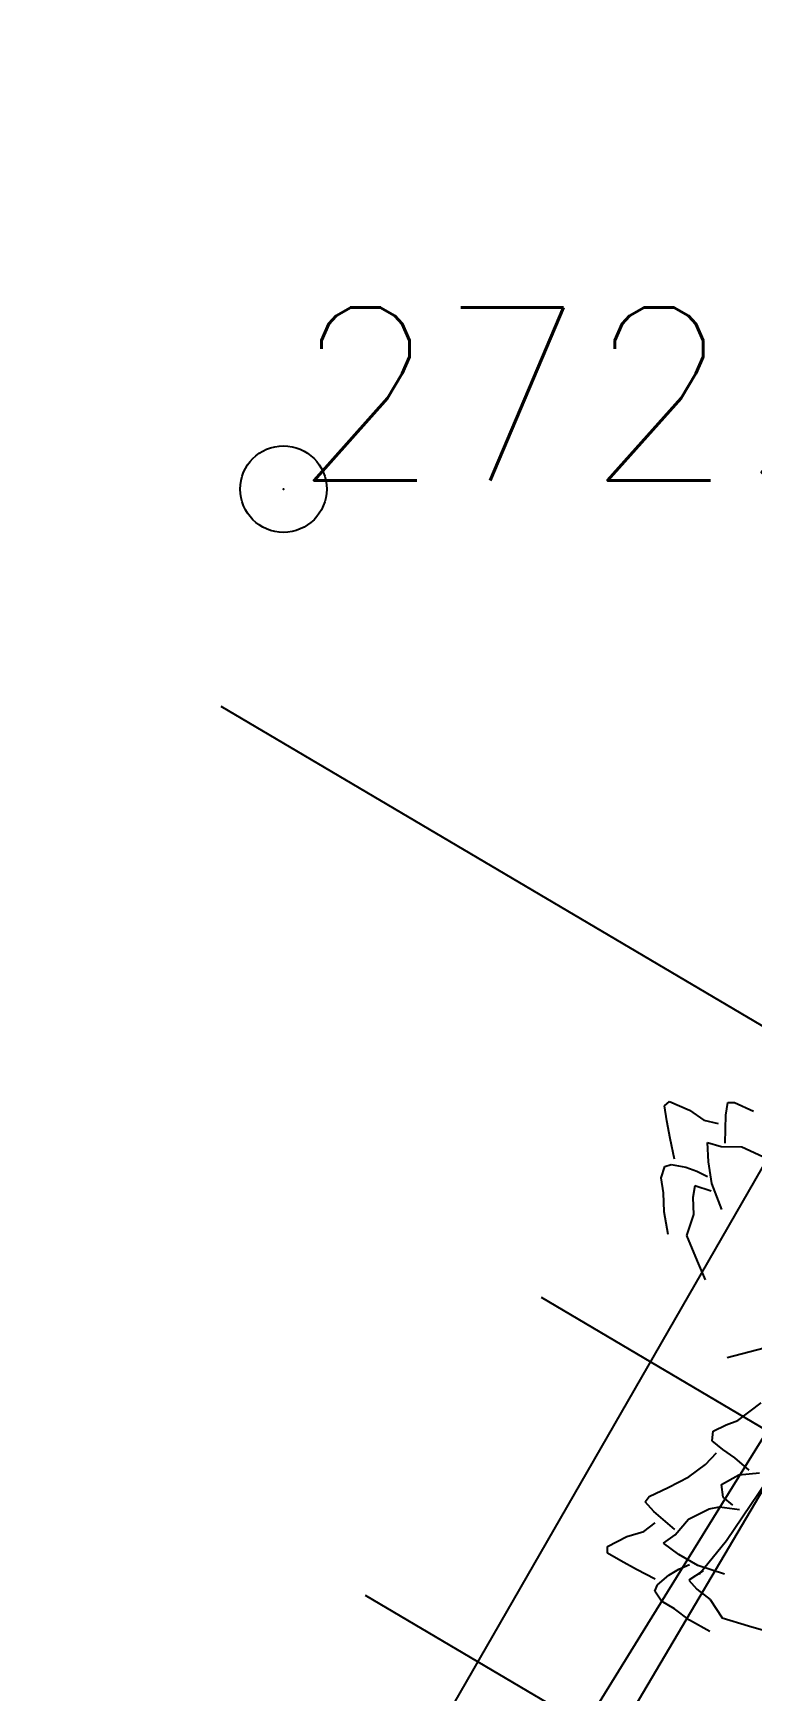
# Model space of a CAD drawing. Header units: millimetres. Extents: x 524954 to 526204, y 9523489 to 9524010.
# Drawn here: x 525427.57 to 525431.72, y 9523723.64 to 9523733.22 of the extents above; entities that cross this region are included whole.
import ezdxf

# ---------------------------------------------------------------- set-up
doc = ezdxf.new("R2010")
doc.units = ezdxf.units.MM
doc.header["$PDMODE"] = 32
doc.header["$PDSIZE"] = 0.5
doc.linetypes.add('ACAD_ISO12W100', pattern=[21, 12, -3, 0, -3, 0, -3])
for name, color, linetype in [('Arbre', 34, 'ACAD_ISO12W100'), ('Bord Fleuve', 4, 'ACAD_ISO12W100'), ('CN_01_00', 3, 'Continuous'), ('Haut_Talus', 30, 'Continuous'), ('PLUME_2', 1, 'Continuous'), ('Talus', 2, 'Continuous'), ('TopoAlt', 3, 'Continuous'), ('TOPOJIS', 7, 'Continuous')]:
    doc.layers.add(name, color=color, linetype=linetype)
doc.styles.add('Simplex 1.0', font='Simplex.shx', dxfattribs={"width": 0.99, "height": 1})

# ---------------------------------------------------------------- blocks, each defined once
blk = doc.blocks.new('TCPOINT M')
at = {"color": 0}
blk.add_point((0, 0), dxfattribs=at)
at = {"layer": 'TopoAlt', "style": 'Simplex 1.0', "width": 0.99}
blk.add_attdef('ALT', (0.15, 0.15), '', height=1, dxfattribs=at)
blk = doc.blocks.new('v088')
at = {"color": 3, "linetype": 'Continuous'}
for p, q in [((-3.5682, 6.3771), (-3.539, 6.4025)), ((-3.5548, 6.2904), (-3.5682, 6.3771)), ((-3.539, 6.4025), (-3.4232, 6.3514)), ((-3.4232, 6.3514), (-3.3399, 6.2939)), ((-3.2129, 6.3221), (-3.2014, 6.3959)), ((-3.2014, 6.3959), (-3.1633, 6.397)), ((-3.1633, 6.397), (-3.053, 6.3458)), ((-3.5355, 6.1876), (-3.5548, 6.2904)), ((-3.3399, 6.2939), (-3.2577, 6.2746)), ((-3.2164, 6.1615), (-3.2129, 6.3221)), ((-3.5103, 6.0686), (-3.5355, 6.1876)), ((-3.3198, 6.1639), (-3.2403, 6.1417)), ((-3.3139, 6.0525), (-3.3198, 6.1639)), ((-3.2403, 6.1417), (-3.1205, 6.1398)), ((-3.1205, 6.1398), (-2.9991, 6.0834)), ((-3.5662, 6.0262), (-3.5284, 6.0381)), ((-3.5284, 6.0381), (-3.4436, 6.0215)), ((-3.294, 5.9279), (-3.3139, 6.0525)), ((-3.5861, 5.9603), (-3.5662, 6.0262)), ((-3.5727, 5.8736), (-3.5861, 5.9603)), ((-3.4436, 6.0215), (-3.3804, 5.9989)), ((-3.3804, 5.9989), (-3.3196, 5.968)), ((-3.5695, 5.7648), (-3.5727, 5.8736)), ((-3.3915, 5.9142), (-3.4031, 5.8459)), ((-3.4031, 5.8459), (-3.4003, 5.748)), ((-3.2981, 5.8843), (-3.3915, 5.9142)), ((-3.2352, 5.7773), (-3.294, 5.9279)), ((-3.5466, 5.6322), (-3.5695, 5.7648)), ((-3.4003, 5.748), (-3.4403, 5.6271)), ((-3.4403, 5.6271), (-3.3789, 5.4792)), ((-3.3789, 5.4792), (-3.3323, 5.3717)), ((-3.1435, 4.5571), (-3.0095, 4.66)), ((-3.2867, 4.4956), (-3.2101, 4.5328)), ((-3.2101, 4.5328), (-3.1435, 4.5571)), ((-3.2911, 4.4407), (-3.2867, 4.4956)), ((-3.2303, 4.3905), (-3.2911, 4.4407)), ((-3.3314, 4.3035), (-3.2664, 4.3702)), ((-3.1617, 4.3413), (-3.2303, 4.3905)), ((-3.0788, 4.2707), (-3.1617, 4.3413)), ((-3.5467, 4.1705), (-3.4268, 4.2328)), ((-3.4268, 4.2328), (-3.3314, 4.3035)), ((-3.2386, 4.1877), (-3.1373, 4.2436)), ((-3.1373, 4.2436), (-3.0186, 4.2553)), ((-3.6561, 4.1174), (-3.5467, 4.1705)), ((-3.2291, 4.1152), (-3.2386, 4.1877)), ((-3.6793, 4.0872), (-3.6561, 4.1174)), ((-3.6294, 4.0317), (-3.6793, 4.0872)), ((-3.5071, 3.9275), (-3.6294, 4.0317)), ((-3.4297, 3.988), (-3.3093, 4.0465)), ((-3.3093, 4.0465), (-3.2488, 4.0583)), ((-3.2488, 4.0583), (-3.1342, 4.0423)), ((-3.1725, 4.0683), (-3.2291, 4.1152)), ((-3.6878, 3.9154), (-3.6208, 3.9668)), ((-3.5069, 3.8964), (-3.4297, 3.988)), ((-3.8977, 3.8297), (-3.785, 3.8871)), ((-3.785, 3.8871), (-3.6878, 3.9154)), ((-3.5743, 3.8488), (-3.5069, 3.8964)), ((-3.4842, 3.783), (-3.5743, 3.8488)), ((-3.8965, 3.791), (-3.8977, 3.8297)), ((-3.8209, 3.7466), (-3.8965, 3.791)), ((-3.729, 3.6966), (-3.8209, 3.7466)), ((-3.3751, 3.7197), (-3.4842, 3.783)), ((-3.6208, 3.641), (-3.729, 3.6966)), ((-3.6087, 3.6076), (-3.5422, 3.6629)), ((-3.5422, 3.6629), (-3.4847, 3.6976)), ((-3.4847, 3.6976), (-3.4223, 3.7252)), ((-3.3439, 3.6889), (-3.4261, 3.6355)), ((-3.2212, 3.6701), (-3.3751, 3.7197)), ((-3.6232, 3.5708), (-3.6087, 3.6076)), ((-3.5847, 3.5138), (-3.6232, 3.5708)), ((-3.4261, 3.6355), (-3.3805, 3.5833)), ((-3.3805, 3.5833), (-3.3028, 3.5236)), ((-3.5091, 3.4694), (-3.5847, 3.5138)), ((-3.4228, 3.4031), (-3.5091, 3.4694)), ((-3.3028, 3.5236), (-3.2344, 3.4162)), ((-3.3055, 3.337), (-3.4228, 3.4031)), ((-3.2344, 3.4162), (-3.081, 3.3703)), ((-3.081, 3.3703), (-2.9682, 3.3386))]:
    blk.add_line(p, q, dxfattribs=at)
at = {"linetype": 'Continuous'}
for p, q in [((-2.9464, 4.9876), (-3.2062, 4.92)), ((-2.9315, 4.2727), (-3.209, 3.8627)), ((-3.209, 3.8627), (-3.3666, 3.6666))]:
    blk.add_line(p, q, dxfattribs=at)

msp = doc.modelspace()

# ---------------------------------------------------------------- hatches: boundary and pattern name
at = {"layer": 'Bord Fleuve', "ltscale": 0.5}
h = msp.add_hatch(dxfattribs=at)
h.set_pattern_fill('ANSI33', color=135, scale=2, angle=15, style=0)
edge = h.paths.add_edge_path()
edge.add_line((525439.3507, 9523820.3804), (525429.4285, 9523796.0204))
edge.add_line((525429.4285, 9523796.0204), (525428.8842, 9523788.1014))
edge.add_line((525428.8842, 9523788.1014), (525428.3528, 9523783.6129))
edge.add_line((525428.3528, 9523783.6129), (525432.3447, 9523771.0442))
edge.add_line((525432.3447, 9523771.0442), (525425.1553, 9523761.3956))
edge.add_line((525425.1553, 9523761.3956), (525425.603, 9523757.8565))
edge.add_line((525425.603, 9523757.8565), (525425.3921, 9523752.7675))
edge.add_line((525425.3921, 9523752.7675), (525425.5312, 9523737.2692))
edge.add_line((525425.5312, 9523737.2692), (525420.1733, 9523734.2416))
edge.add_line((525420.1733, 9523734.2416), (525409.2311, 9523730.8373))
edge.add_line((525409.2311, 9523730.8373), (525403.1497, 9523725.2617))
edge.add_line((525403.1497, 9523725.2617), (525399.3115, 9523719.2787))
edge.add_line((525399.3115, 9523719.2787), (525398.4707, 9523717.2039))
edge.add_line((525398.4707, 9523717.2039), (525387.3234, 9523716.7674))
edge.add_line((525387.3234, 9523716.7674), (525379.7428, 9523715.4168))
edge.add_line((525439.3507, 9523820.3804), (525412.0291, 9523831.392))
edge.add_line((525412.0291, 9523831.392), (525397.6744, 9523844.8293))
edge.add_line((525397.6744, 9523844.8293), (525370.0416, 9523852.8917))
edge.add_line((525370.0416, 9523852.8917), (525354.138, 9523871.2241))
edge.add_line((525335.0465, 9523740.9341), (525335.464, 9523745.7879))
edge.add_line((525335.464, 9523745.7879), (525334.8238, 9523749.4829))
edge.add_line((525334.8238, 9523749.4829), (525332.9783, 9523755.8789))
edge.add_line((525332.9783, 9523755.8789), (525332.0897, 9523761.9372))
edge.add_line((525332.0897, 9523761.9372), (525333.4824, 9523768.6592))
edge.add_line((525333.4824, 9523768.6592), (525335.7546, 9523783.4262))
edge.add_line((525335.7546, 9523783.4262), (525345.5673, 9523814.1674))
edge.add_line((525345.5673, 9523814.1674), (525355.2016, 9523841.7229))
edge.add_line((525355.2016, 9523841.7229), (525358.1589, 9523858.2542))
edge.add_line((525358.1589, 9523858.2542), (525357.8909, 9523860.4348))
edge.add_line((525357.8909, 9523860.4348), (525354.138, 9523871.2241))
edge.add_line((525335.0725, 9523740.9319), (525368.6438, 9523722.0724))
edge.add_line((525368.6438, 9523722.0724), (525369.7487, 9523720.9808))
edge.add_line((525369.7487, 9523720.9808), (525379.7428, 9523715.4168))

# ---------------------------------------------------------------- linework, layer by layer
at = {"layer": 'CN_01_00', "elevation": 273, "flags": 128}
msp.add_lwpolyline([(525430.6905, 9523723.3297), (525431.1231, 9523724.0296), (525431.5541, 9523724.7262), (525431.9661, 9523725.3915)], dxfattribs=at)
at = {"layer": 'Haut_Talus', "flags": 128}
msp.add_lwpolyline([(525402.3626, 9523704.4915), (525406.7443, 9523707.5992), (525417.7107, 9523711.2798), (525424.5211, 9523713.3891), (525425.0423, 9523714.0047), (525425.7563, 9523715.9919), (525428.8236, 9523719.7852), (525433.4987, 9523727.7013), (525440.6702, 9523745.9488), (525445.1339, 9523771.5083), (525446.5517, 9523784.2459), (525452.1775, 9523816.2182)], dxfattribs=at)
at = {"layer": 'PLUME_2'}
msp.add_lwpolyline([(525396.4842, 9523665.3119), (525456.0994, 9523768.9267)], dxfattribs=at)
at = {"layer": 'Talus'}
for p, q in [((525432.9602, 9523726.7894), (525428.6549, 9523729.332)), ((525431.9431, 9523725.0673), (525430.5081, 9523725.9148)), ((525430.9261, 9523723.3452), (525429.491, 9523724.1927))]:
    msp.add_line(p, q, dxfattribs=at)

# ---------------------------------------------------------------- block references
at = {"layer": 'Arbre'}
msp.add_blockref('v088', (525434.7867, 9523720.6465), dxfattribs=at)
at = {"layer": 'TOPOJIS'}
ref = msp.add_blockref('TCPOINT M', (525429.0158, 9523730.5885, 272.43), dxfattribs=at)
ref.add_attrib('ALT', '272.43', (525429.0658, 9523730.6385, 272.43), dxfattribs={"layer": 'TopoAlt', "height": 1, "style": 'Simplex 1.0', "width": 0.99})

doc.saveas('drawing.dxf')
